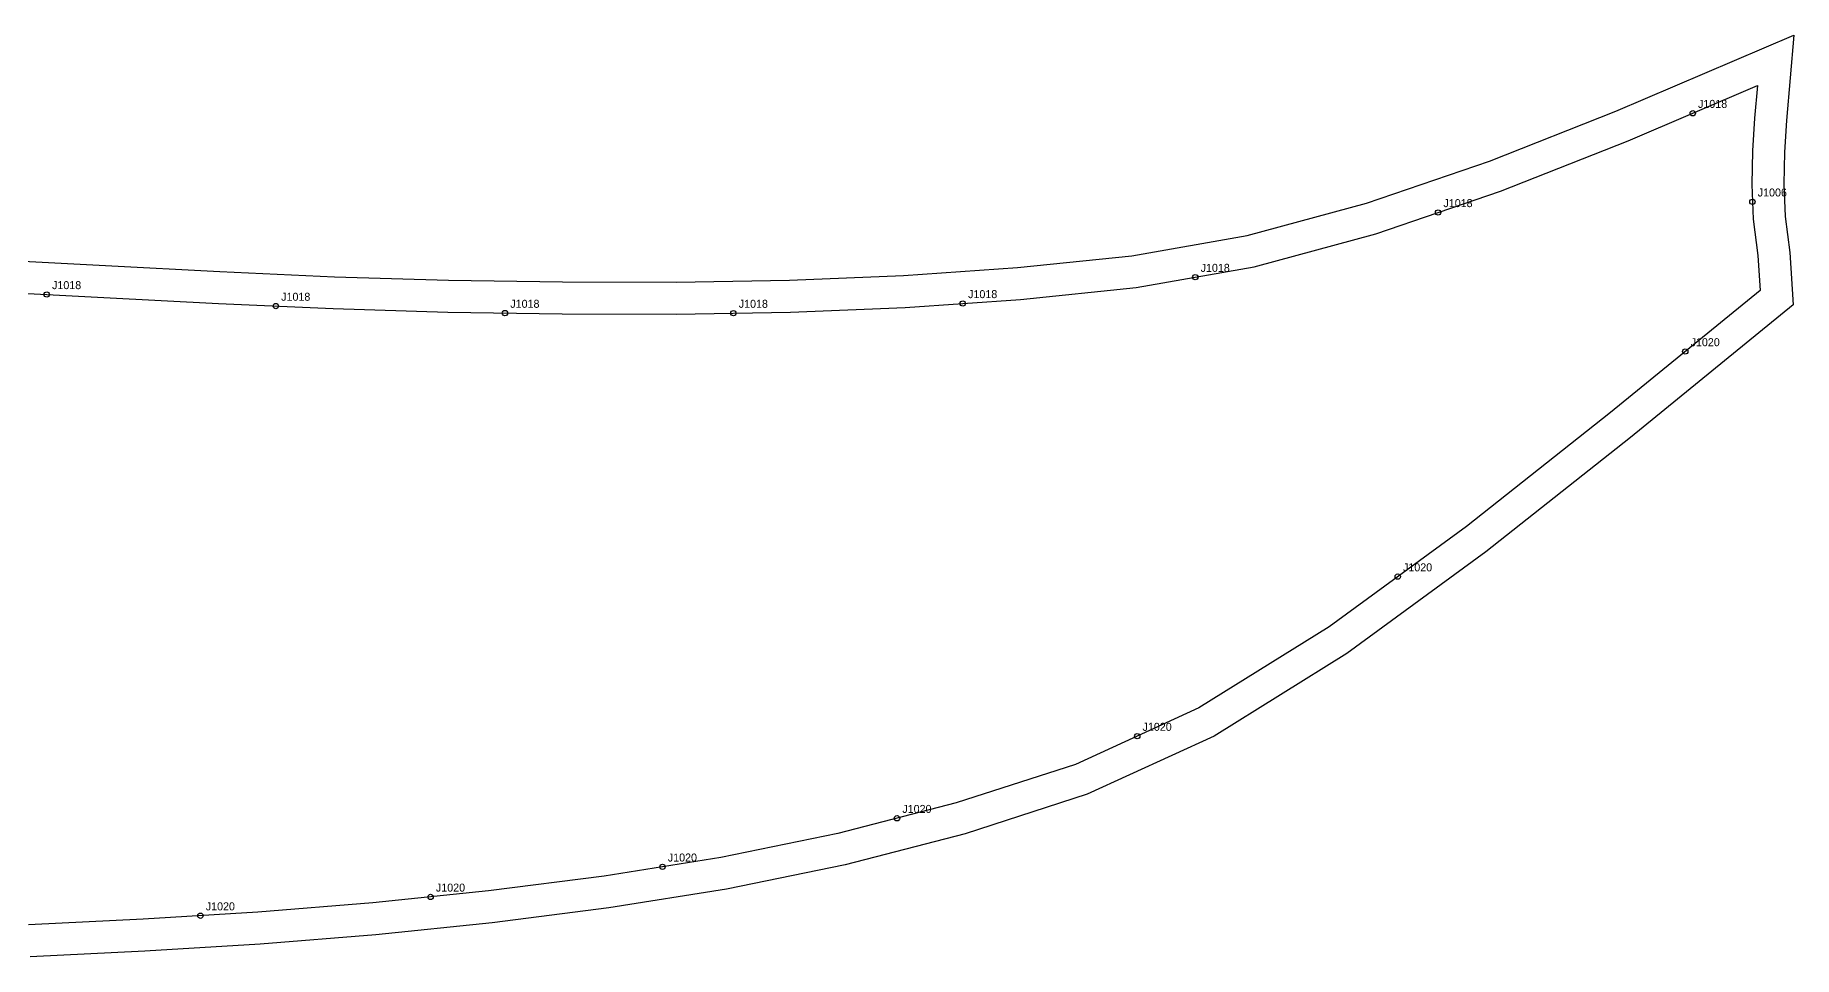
# Model space of a CAD drawing. Header units: millimetres. Extents: x -88 to 1395, y -362 to 19.
# Drawn here: x 736 to 1395, y -327 to 19 of the extents above; entities that cross this region are included whole.
import ezdxf

# ---------------------------------------------------------------- set-up
doc = ezdxf.new("R2010")
doc.units = ezdxf.units.MM
for name, color, linetype in [('CUT', 1, 'Continuous'), ('LABEL', 7, 'Continuous'), ('NOTCH', 2, 'Continuous'), ('SEW', 5, 'Continuous')]:
    doc.layers.add(name, color=color, linetype=linetype)

msp = doc.modelspace()

# ---------------------------------------------------------------- linework, layer by layer
at = {"layer": 'CUT'}
msp.add_lwpolyline([(719.36, -65.21), (762.18, -67.52), (805.11, -69.76), (848.02, -71.68), (890.82, -73.02), (933.49, -73.66), (976.1, -73.71), (1018.71, -72.98), (1061.37, -71.24), (1104.18, -68.27), (1147.02, -63.85), (1190.31, -56.26), (1234.94, -44.13), (1281.1, -28.3), (1328.5, -9.66), (1395.23, 18.9), (1392.48, -13.08), (1391.72, -25.03), (1391.43, -36.98), (1391.94, -49.1), (1393.67, -62.6), (1395, -82.26), (1333.97, -131.98), (1279.71, -174.92), (1227.66, -212.95), (1177.82, -244.02), (1130.29, -265.78), (1084.48, -280.58), (1039.51, -292.23), (995.01, -301.33), (950.91, -308.39), (907.13, -313.95), (863.53, -318.52), (820.12, -321.99), (776.94, -324.63), (733.93, -326.76)], dxfattribs=at)
at = {"layer": 'NOTCH'}
for centre in [(1357.31, -10.38), (1379.7, -43.6), (1261.85, -47.59), (1170.8, -71.86), (740.14, -78.35), (826.05, -82.71), (911.97, -85.34), (997.63, -85.35), (1083.62, -81.72), (1354.53, -99.75), (1246.69, -184.18), (1149.03, -244), (1058.96, -274.79), (971.03, -293.01), (884.08, -304.3), (797.78, -311.33)]:
    msp.add_circle(centre, 1, dxfattribs=at)
at = {"layer": 'SEW'}
msp.add_lwpolyline([(718.73, -77.19), (761.54, -79.51), (804.53, -81.75), (847.57, -83.67), (890.54, -85.02), (933.39, -85.66), (976.2, -85.71), (1019.05, -84.98), (1062.03, -83.23), (1105.21, -80.22), (1148.68, -75.75), (1192.92, -67.98), (1238.46, -55.61), (1285.24, -39.57), (1333.06, -20.76), (1381.56, 0), (1380.51, -12.18), (1379.73, -24.5), (1379.43, -37.08), (1379.97, -50.11), (1381.72, -63.77), (1382.61, -76.88), (1326.46, -122.63), (1272.45, -165.37), (1220.94, -203), (1172.12, -233.43), (1125.93, -254.58), (1081.12, -269.05), (1036.8, -280.54), (992.86, -289.52), (949.2, -296.51), (905.74, -302.03), (862.43, -306.57), (819.28, -310.02), (776.28, -312.64), (733.37, -314.78)], dxfattribs=at)

# ---------------------------------------------------------------- texts
at = {"layer": 'LABEL'}
for s, p in [('J1018', (1359.31, -8.38)), ('J1006', (1381.7, -41.6)), ('J1018', (1263.85, -45.59)), ('J1018', (1172.8, -69.86)), ('J1018', (742.14, -76.35)), ('J1018', (828.05, -80.71)), ('J1018', (1085.62, -79.72)), ('J1018', (913.97, -83.34)), ('J1018', (999.63, -83.35)), ('J1020', (1356.53, -97.75)), ('J1020', (1248.69, -182.18)), ('J1020', (1151.03, -242)), ('J1020', (1060.96, -272.79)), ('J1020', (973.03, -291.01)), ('J1020', (886.08, -302.3)), ('J1020', (799.78, -309.33))]:
    msp.add_text(s, height=3, dxfattribs=at).set_placement(p)

doc.saveas('drawing.dxf')
